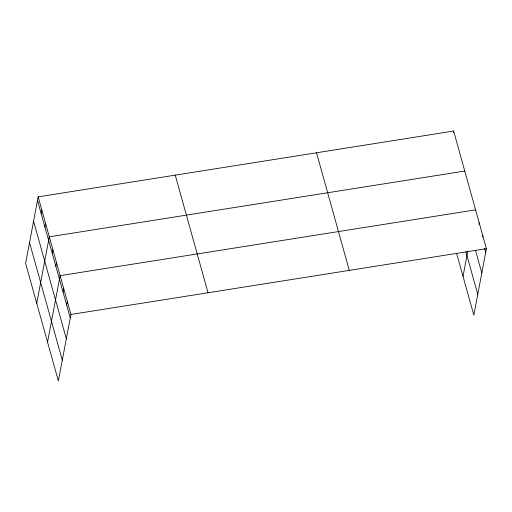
<?xml version="1.0" encoding="UTF-8"?>
<svg xmlns="http://www.w3.org/2000/svg" width="512" height="512" viewBox="0 0 512 512"><rect width="100%" height="100%" fill="white"/><g stroke="black" fill="none" stroke-linecap="round" stroke-linejoin="round"><path stroke-width="0.77" d="M38.163 196.851L25.6 263.328L58.368 380.947L70.931 314.47L38.163 196.851L453.632 131.053L486.4 248.672L473.837 315.149L456.666 253.504M41.21 213.715L41.875 210.182M44.922 227.046L45.587 223.514M36.742 303.322L49.306 236.838L464.774 171.046M52.237 253.312L52.909 249.779M55.846 266.253L56.512 262.714M47.552 342.131L60.115 275.654L475.584 209.856M63.053 292.128L63.718 288.589M66.656 305.062L67.328 301.53M453.363 132.467L453.632 131.053M463.027 276.333L467.814 250.976M478.925 224.211L479.194 222.797M482.528 237.146L482.797 235.731M70.931 314.47L486.4 248.672M484.672 248.397L485.734 252.205M475.443 250.144L481.805 272.979M465.888 251.757L477.766 294.381M316.525 152.768L349.293 270.381M175.264 175.136L208.032 292.755M37.491 200.384L70.266 318.003M33.568 221.158L66.336 338.771M29.523 242.56L62.291 360.173"/></g></svg>
